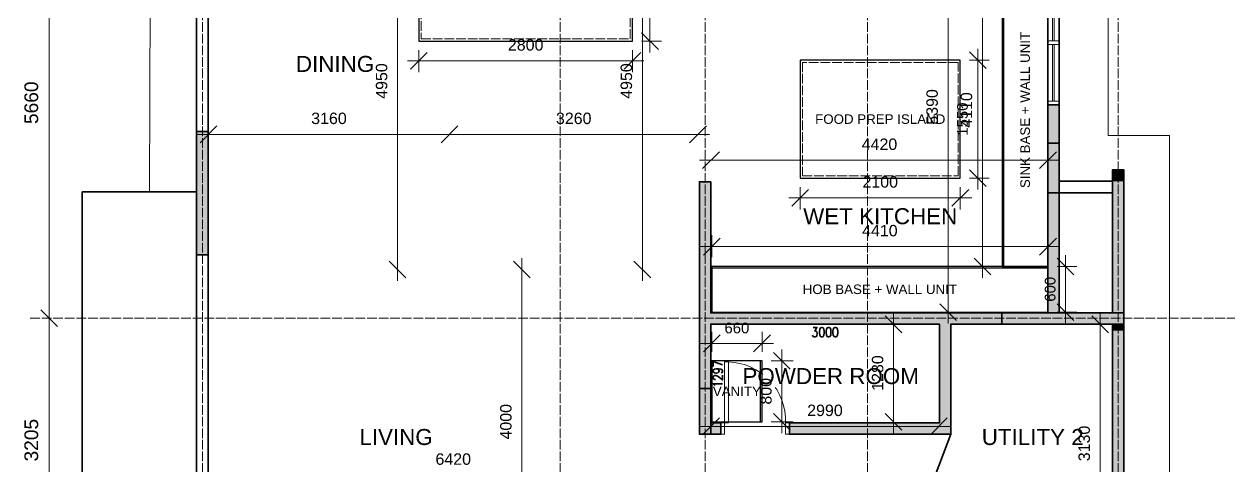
# Model space of a CAD drawing. Header units: millimetres. Extents: x 5 to 415, y 5 to 292.
# Drawn here: x 92.7 to 251.5, y 120.2 to 178.2 of the extents above; entities that cross this region are included whole.
import ezdxf
from ezdxf.enums import TextEntityAlignment as Align

# ---------------------------------------------------------------- set-up
doc = ezdxf.new("R2010")
doc.units = ezdxf.units.MM
doc.linetypes.add('DASHED', pattern=[1.524, 1.27, -0.254])
for name, color, linetype, lineweight in [('A-DOOR', 7, 'CONTINUOUS', 18), ('A-GRID', 8, 'DASHED', 13), ('A-WALL', 250, 'CONTINUOUS', 35), ('A-WALL-FILL', 250, 'CONTINUOUS', 0), ('A-WIND', 7, 'CONTINUOUS', 13), ('I-DIM', 5, 'CONTINUOUS', 13), ('I-JOIN', 6, 'CONTINUOUS', 25), ('I-JOIN-HIDDEN', 6, 'DASHED', 13), ('I-ROOM', 7, 'CONTINUOUS', 13)]:
    doc.layers.add(name, color=color, linetype=linetype, lineweight=lineweight)
doc.styles.get("Standard").update_dxf_attribs({"font": 'arial.ttf'})

msp = doc.modelspace()

# ---------------------------------------------------------------- hatches: boundary and pattern name
at = {"layer": 'A-WALL-FILL', "true_color": 0x4d4d4d}
h = msp.add_hatch(color=7, dxfattribs=at)
h.dxf.hatch_style = 1
h.paths.add_polyline_path([(228.47, 167.62), (226.97, 167.62), (228.47, 162.58), (228.47, 167.62)])
h = msp.add_hatch(color=7, dxfattribs=at)
h.dxf.hatch_style = 1
h.paths.add_polyline_path([(226.97, 167.62), (228.47, 162.58), (226.97, 162.58), (226.97, 167.62)])
h = msp.add_hatch(color=7, dxfattribs=at)
h.dxf.hatch_style = 1
h.paths.add_polyline_path([(116.85, 164.12), (115.35, 164.12), (116.85, 147.92), (116.85, 164.12)])
h = msp.add_hatch(color=7, dxfattribs=at)
h.dxf.hatch_style = 1
h.paths.add_polyline_path([(115.35, 164.12), (116.85, 147.92), (115.35, 147.92), (115.35, 164.12)])
h = msp.add_hatch(color=7, dxfattribs=at)
h.dxf.hatch_style = 1
h.paths.add_polyline_path([(228.47, 162.58), (226.97, 162.58), (228.47, 156.08), (228.47, 162.58)])
h = msp.add_hatch(color=7, dxfattribs=at)
h.dxf.hatch_style = 1
h.paths.add_polyline_path([(226.97, 162.58), (228.47, 156.08), (226.97, 156.08), (226.97, 162.58)])
h = msp.add_hatch(color=7, dxfattribs=at)
h.dxf.hatch_style = 1
h.paths.add_polyline_path([(236.95, 159.08), (235.45, 159.08), (236.95, 157.58), (236.95, 159.08)])
h = msp.add_hatch(color=7, dxfattribs=at)
h.dxf.hatch_style = 1
h.paths.add_polyline_path([(235.45, 159.08), (236.95, 157.58), (235.45, 157.58), (235.45, 159.08)])
h = msp.add_hatch(color=7, dxfattribs=at)
h.dxf.hatch_style = 1
h.paths.add_polyline_path([(182.78, 157.52), (181.28, 157.52), (182.78, 151.82), (182.78, 157.52)])
h = msp.add_hatch(color=7, dxfattribs=at)
h.dxf.hatch_style = 1
h.paths.add_polyline_path([(181.28, 157.52), (182.78, 151.82), (181.28, 151.82), (181.28, 157.52)])
h = msp.add_hatch(color=7, dxfattribs=at)
h.dxf.hatch_style = 1
h.paths.add_polyline_path([(236.95, 157.58), (235.45, 157.58), (236.95, 140.32), (236.95, 157.58)])
h = msp.add_hatch(color=7, dxfattribs=at)
h.dxf.hatch_style = 1
h.paths.add_polyline_path([(235.45, 157.58), (236.95, 140.32), (235.45, 140.32), (235.45, 157.58)])
h = msp.add_hatch(color=7, dxfattribs=at)
h.dxf.hatch_style = 1
h.paths.add_polyline_path([(228.47, 156.08), (226.97, 156.08), (228.47, 140.32), (228.47, 156.08)])
h = msp.add_hatch(color=7, dxfattribs=at)
h.dxf.hatch_style = 1
h.paths.add_polyline_path([(226.97, 156.08), (228.47, 140.32), (226.97, 140.32), (226.97, 156.08)])
h = msp.add_hatch(color=7, dxfattribs=at)
h.dxf.hatch_style = 1
h.paths.add_polyline_path([(182.78, 151.82), (181.28, 151.82), (182.78, 140.3), (182.78, 151.82)])
h = msp.add_hatch(color=7, dxfattribs=at)
h.dxf.hatch_style = 1
h.paths.add_polyline_path([(181.28, 151.82), (182.78, 140.3), (181.28, 140.3), (181.28, 151.82)])
h = msp.add_hatch(color=7, dxfattribs=at)
h.dxf.hatch_style = 1
h.paths.add_polyline_path([(236.95, 140.3), (181.28, 140.3), (236.95, 138.82), (236.95, 140.3)])
h = msp.add_hatch(color=7, dxfattribs=at)
h.dxf.hatch_style = 1
h.paths.add_polyline_path([(181.28, 140.3), (236.95, 138.82), (181.28, 138.82), (181.28, 140.3)])
h = msp.add_hatch(color=7, dxfattribs=at)
h.dxf.hatch_style = 1
h.paths.add_polyline_path([(236.95, 140.32), (220.95, 140.32), (236.95, 138.82), (236.95, 140.32)])
h = msp.add_hatch(color=7, dxfattribs=at)
h.dxf.hatch_style = 1
h.paths.add_polyline_path([(220.95, 140.32), (236.95, 138.82), (220.95, 138.82), (220.95, 140.32)])
h = msp.add_hatch(color=7, dxfattribs=at)
h.dxf.hatch_style = 1
h.paths.add_polyline_path([(236.95, 140.32), (226.97, 140.32), (236.95, 140.3), (236.95, 140.32)])
h = msp.add_hatch(color=7, dxfattribs=at)
h.dxf.hatch_style = 1
h.paths.add_polyline_path([(226.97, 140.32), (236.95, 140.3), (226.97, 140.3), (226.97, 140.32)])
h = msp.add_hatch(color=7, dxfattribs=at)
h.dxf.hatch_style = 1
h.paths.add_polyline_path([(182.78, 138.82), (181.28, 138.82), (182.78, 125.86), (182.78, 138.82)])
h = msp.add_hatch(color=7, dxfattribs=at)
h.dxf.hatch_style = 1
h.paths.add_polyline_path([(181.28, 138.82), (182.78, 125.86), (181.28, 125.86), (181.28, 138.82)])
h = msp.add_hatch(color=7, dxfattribs=at)
h.dxf.hatch_style = 1
h.paths.add_polyline_path([(214.27, 138.82), (212.77, 138.82), (214.27, 125.86), (214.27, 138.82)])
h = msp.add_hatch(color=7, dxfattribs=at)
h.dxf.hatch_style = 1
h.paths.add_polyline_path([(212.77, 138.82), (214.27, 125.86), (212.77, 125.86), (212.77, 138.82)])
h = msp.add_hatch(color=7, dxfattribs=at)
h.dxf.hatch_style = 1
h.paths.add_polyline_path([(236.95, 138.82), (235.45, 138.82), (236.95, 138.06), (236.95, 138.82)])
h = msp.add_hatch(color=7, dxfattribs=at)
h.dxf.hatch_style = 1
h.paths.add_polyline_path([(235.45, 138.82), (236.95, 138.06), (235.45, 138.06), (235.45, 138.82)])
h = msp.add_hatch(color=7, dxfattribs=at)
h.dxf.hatch_style = 1
h.paths.add_polyline_path([(236.95, 138.06), (235.45, 138.06), (236.95, 111.39), (236.95, 138.06)])
h = msp.add_hatch(color=7, dxfattribs=at)
h.dxf.hatch_style = 1
h.paths.add_polyline_path([(235.45, 138.06), (236.95, 111.39), (235.45, 111.39), (235.45, 138.06)])
h = msp.add_hatch(color=7, dxfattribs=at)
h.dxf.hatch_style = 1
h.paths.add_polyline_path([(181.28, 124.36), (182.78, 124.36), (181.28, 130.36), (181.28, 124.36)])
h = msp.add_hatch(color=7, dxfattribs=at)
h.dxf.hatch_style = 1
h.paths.add_polyline_path([(182.78, 124.36), (181.28, 130.36), (182.78, 130.36), (182.78, 124.36)])
h = msp.add_hatch(color=7, dxfattribs=at)
h.dxf.hatch_style = 1
h.paths.add_polyline_path([(184.08, 125.86), (181.28, 125.86), (184.08, 124.36), (184.08, 125.86)])
h = msp.add_hatch(color=7, dxfattribs=at)
h.dxf.hatch_style = 1
h.paths.add_polyline_path([(181.28, 125.86), (184.08, 124.36), (181.28, 124.36), (181.28, 125.86)])
h = msp.add_hatch(color=7, dxfattribs=at)
h.dxf.hatch_style = 1
h.paths.add_polyline_path([(214.27, 125.86), (193.08, 125.86), (214.27, 124.36), (214.27, 125.86)])
h = msp.add_hatch(color=7, dxfattribs=at)
h.dxf.hatch_style = 1
h.paths.add_polyline_path([(193.08, 125.86), (214.27, 124.36), (193.08, 124.36), (193.08, 125.86)])

# ---------------------------------------------------------------- linework, layer by layer
at = {"layer": 'A-DOOR'}
for points in [[(228.47, 191.63), (228.47, 167.62), (226.97, 167.62), (226.97, 191.63), (228.47, 191.63)], [(227.61, 176.04), (227.61, 183.21)], [(227.81, 176.04), (227.81, 183.21)], [(228.47, 175.54), (228.47, 176.04), (226.97, 176.04), (226.97, 175.54), (228.47, 175.54)], [(227.61, 168.12), (227.61, 175.54)], [(227.81, 168.12), (227.81, 175.54)], [(228.47, 167.62), (228.47, 168.12), (226.97, 168.12), (226.97, 167.62), (228.47, 167.62)], [(184.58, 125.86), (185.08, 125.86), (185.08, 133.86), (184.58, 133.86), (184.58, 125.86)], [(189.6, 132.22), (189.34, 132.42), (188.7, 132.84), (188.02, 133.18), (187.32, 133.46), (186.58, 133.66), (185.84, 133.8), (185.08, 133.86)], [(192.58, 125.86), (192.56, 126.62), (192.48, 127.38), (192.32, 128.12), (192.1, 128.84), (191.78, 129.54), (191.42, 130.22), (191.24, 130.48)], [(184.08, 124.36), (184.58, 124.36), (184.58, 125.86), (184.08, 125.86), (184.08, 124.36)], [(192.58, 124.36), (193.08, 124.36), (193.08, 125.86), (192.58, 125.86), (192.58, 124.36)]]:
    msp.add_lwpolyline(points, dxfattribs=at)
at = {"layer": 'A-GRID'}
for p, q in [((116.1, 37), (116.1, 272)), ((163.04, 37), (163.04, 272)), ((182.04, 37), (182.04, 272)), ((203.34, 37), (203.34, 272)), ((236.2, 37), (236.2, 272)), ((93.5, 139.6), (251.5, 139.6))]:
    msp.add_line(p, q, dxfattribs=at)
at = {"layer": 'A-WALL'}
for points in [[(226.97, 191.63), (228.47, 191.63), (228.47, 167.62), (226.97, 167.62), (226.97, 191.63)], [(115.35, 164.12), (116.85, 164.12), (116.85, 179.13), (115.35, 179.13), (115.35, 164.12)], [(235.45, 157.58), (235.45, 159.08), (236.95, 159.08), (236.95, 138.06), (235.45, 138.06), (235.45, 138.82), (214.27, 138.82), (214.27, 124.36), (212.77, 124.36), (193.08, 124.36), (193.08, 125.86), (212.77, 125.86), (212.77, 138.82), (182.78, 138.82), (182.78, 125.86), (184.08, 125.86), (184.08, 124.36), (181.28, 124.36), (181.28, 157.52), (182.78, 157.52), (182.78, 151.82), (182.78, 140.3), (226.97, 140.3), (226.97, 167.62)], [(228.47, 157.58), (228.47, 167.62)], [(116.85, 147.92), (115.35, 147.92), (115.35, 164.12), (116.85, 164.12), (116.85, 147.92)], [(228.47, 162.58), (228.47, 156.08), (226.97, 156.08), (226.97, 162.58), (228.47, 162.58)], [(235.45, 157.58), (228.47, 157.58), (228.47, 140.32), (235.45, 140.32), (235.45, 157.58)], [(228.47, 156.08), (235.45, 156.08), (235.45, 157.58), (228.47, 157.58), (228.47, 156.08)], [(100.35, 107.89), (115.35, 107.89), (115.35, 156.18), (100.35, 156.18), (100.35, 107.89)], [(116.85, 116.13), (115.35, 116.13), (115.35, 147.92), (116.85, 147.92), (116.85, 116.13)], [(236.95, 140.32), (220.95, 140.32), (220.95, 138.82), (236.95, 138.82), (236.95, 140.32)], [(196.22, 138.4), (196.7, 138.4), (196.44, 137.92), (196.58, 137.92), (196.66, 137.86), (196.7, 137.8), (196.74, 137.62), (196.74, 137.5), (196.7, 137.32), (196.62, 137.2), (196.48, 137.14), (196.34, 137.14), (196.22, 137.2), (196.16, 137.26), (196.12, 137.38)], [(197.28, 138.4), (197.16, 138.34), (197.06, 138.16), (197.02, 137.86), (197.02, 137.68), (197.06, 137.38), (197.16, 137.2), (197.28, 137.14), (197.38, 137.14), (197.5, 137.2), (197.6, 137.38), (197.64, 137.68), (197.64, 137.86), (197.6, 138.16), (197.5, 138.34), (197.38, 138.4), (197.28, 138.4)], [(198.18, 138.4), (198.04, 138.34), (197.96, 138.16), (197.92, 137.86), (197.92, 137.68), (197.96, 137.38), (198.04, 137.2), (198.18, 137.14), (198.26, 137.14), (198.4, 137.2), (198.5, 137.38), (198.54, 137.68), (198.54, 137.86), (198.5, 138.16), (198.4, 138.34), (198.26, 138.4), (198.18, 138.4)], [(199.08, 138.4), (198.94, 138.34), (198.84, 138.16), (198.8, 137.86), (198.8, 137.68), (198.84, 137.38), (198.94, 137.2), (199.08, 137.14), (199.16, 137.14), (199.3, 137.2), (199.38, 137.38), (199.42, 137.68), (199.42, 137.86), (199.38, 138.16), (199.3, 138.34), (199.16, 138.4), (199.08, 138.4)], [(235.45, 100.89), (235.45, 106.79), (234.15, 106.79), (234.15, 108.29), (235.45, 108.29), (235.45, 138.06), (236.95, 138.06), (236.95, 100.89), (235.45, 100.89)], [(183.08, 133.28), (183.08, 133.9), (184.32, 133.46)], [(183.5, 132.96), (183.68, 132.92), (183.8, 132.84), (183.86, 132.7), (183.86, 132.66), (183.8, 132.52), (183.68, 132.44), (183.5, 132.38), (183.44, 132.38), (183.26, 132.44), (183.14, 132.52), (183.08, 132.66), (183.08, 132.7), (183.14, 132.84), (183.26, 132.92), (183.5, 132.96), (183.8, 132.96), (184.08, 132.92), (184.26, 132.84), (184.32, 132.7), (184.32, 132.6), (184.26, 132.48), (184.14, 132.44)], [(183.38, 131.54), (183.32, 131.54), (183.2, 131.58), (183.14, 131.62), (183.08, 131.72), (183.08, 131.9), (183.14, 131.98), (183.2, 132.02), (183.32, 132.08), (183.44, 132.08), (183.56, 132.02), (183.74, 131.94), (184.32, 131.5), (184.32, 132.12)], [(181.28, 124.36), (181.28, 130.36), (182.78, 130.36), (182.78, 124.36), (181.28, 124.36)], [(183.32, 130.78), (183.26, 130.86), (183.08, 131), (184.32, 131)], [(208.81, 108.29), (211.37, 116.76), (212.09, 116.74), (210.99, 117.7), (211.71, 117.68), (214.27, 124.36)]]:
    msp.add_lwpolyline(points, dxfattribs=at)
at = {"layer": 'A-WIND'}
for points in [[(118.35, 244.64), (118.35, 206.67), (115.35, 206.67), (109.35, 206.67), (109.17, 156.18), (115.35, 156.18)], [(236.95, 111.39), (242.95, 111.39), (242.95, 157.58), (242.95, 163.58), (234.91, 163.58), (234.91, 209.47), (228.47, 209.47)]]:
    msp.add_lwpolyline(points, dxfattribs=at)
at = {"layer": 'I-DIM'}
for p, q in [((96, 138.1), (96, 197.7)), ((218.4, 144.9), (218.4, 189)), ((174.8, 174.5), (174.8, 186.5)), ((175.9, 174.9), (173.7, 177.1)), ((144.5, 174.8), (144.5, 171.9)), ((172.5, 174.8), (172.5, 171.9)), ((173.7, 176), (176.3, 176)), ((217.8, 156.5), (217.8, 175)), ((143, 173.4), (174, 173.4)), ((143.4, 172.3), (145.6, 174.5)), ((171.4, 172.3), (173.6, 174.5)), ((218.9, 172.4), (216.7, 174.6)), ((216.7, 173.5), (219.3, 173.5)), ((218.9, 156.9), (216.7, 159.1)), ((216.7, 158), (219.3, 158)), ((193.4, 154.3), (195.6, 156.5)), ((194.5, 156.8), (194.5, 153.9)), ((214.4, 154.3), (216.6, 156.5)), ((215.5, 156.8), (215.5, 153.9)), ((193, 155.4), (217, 155.4)), ((181.8, 147.9), (184, 150.1)), ((182.9, 147.6), (182.9, 150.5)), ((225.9, 147.9), (228.1, 150.1)), ((227, 147.6), (227, 150.5)), ((181.4, 149), (228.5, 149)), ((229.3, 138.9), (229.3, 147.9)), ((219.8, 146.4), (216.9, 146.4)), ((219.5, 145.3), (217.3, 147.5)), ((230.4, 145.3), (228.2, 147.5)), ((228.2, 146.4), (230.8, 146.4)), ((230.4, 139.3), (228.2, 141.5)), ((97.1, 138.5), (94.9, 140.7)), ((97.1, 138.5), (94.9, 140.7)), ((96, 106.05), (96, 141.1)), ((228.2, 140.4), (230.8, 140.4)), ((181.8, 135.2), (184, 137.4)), ((182.9, 135.2), (182.9, 137.8)), ((188.4, 135.2), (190.6, 137.4)), ((189.5, 135.2), (189.5, 137.8)), ((181.4, 136.3), (191, 136.3)), ((193.2, 132.9), (191, 135.1)), ((192.1, 124.5), (192.1, 135.5)), ((190.7, 134), (193.6, 134)), ((193.2, 124.9), (191, 127.1)), ((190.7, 126), (193.6, 126))]:
    msp.add_line(p, q, dxfattribs=at)
at = {"layer": 'I-DIM', "color": 5}
for p, q in [((141.7, 144.5), (141.7, 197)), ((173.8, 144.5), (173.8, 197)), ((213.9, 138.9), (213.9, 195.8)), ((115.4, 163.75), (150, 163.75)), ((115.8, 162.65), (118, 164.85)), ((147, 163.75), (182.6, 163.75)), ((147.4, 162.65), (149.6, 164.85)), ((147.4, 162.65), (149.6, 164.85)), ((180, 162.65), (182.2, 164.85)), ((181.7, 159.25), (183.9, 161.45)), ((225.9, 159.25), (228.1, 161.45)), ((181.3, 160.35), (228.5, 160.35)), ((142.8, 144.9), (140.6, 147.1)), ((159.1, 144.9), (156.9, 147.1)), ((158, 104.5), (158, 147.5)), ((174.9, 144.9), (172.7, 147.1)), ((215, 139.3), (212.8, 141.5)), ((207.85, 137.7), (205.65, 139.9)), ((206.75, 124.5), (206.75, 140.3)), ((234.95, 137.7), (232.75, 139.9)), ((233.85, 106), (233.85, 140.3)), ((207.85, 124.9), (205.65, 127.1)), ((181.7, 124.3), (183.9, 126.5)), ((211.6, 124.3), (213.8, 126.5)), ((181.3, 125.4), (214.2, 125.4))]:
    msp.add_line(p, q, dxfattribs=at)
at = {"layer": 'I-JOIN'}
for p, q in [((221.2, 146.4), (221.2, 187.5)), ((182.9, 146.2), (227, 146.2)), ((189.3, 126), (189.3, 134))]:
    msp.add_line(p, q, dxfattribs=at)
for points in [[(221, 146.4), (227, 146.4), (227, 187.5), (221, 187.5)], [(144.5, 176), (172.5, 176), (172.5, 185), (144.5, 185)], [(194.5, 158), (215.5, 158), (215.5, 173.5), (194.5, 173.5)], [(182.9, 140.4), (227, 140.4), (227, 146.4), (182.9, 146.4)], [(182.9, 126), (189.5, 126), (189.5, 134), (182.9, 134)]]:
    msp.add_lwpolyline(points, close=True, dxfattribs=at)
at = {"layer": 'I-JOIN-HIDDEN'}
for points in [[(144.8, 176.3), (172.2, 176.3), (172.2, 184.7), (144.8, 184.7)], [(194.8, 158.3), (215.2, 158.3), (215.2, 173.2), (194.8, 173.2)]]:
    msp.add_lwpolyline(points, close=True, dxfattribs=at)

# ---------------------------------------------------------------- texts
at = {"layer": 'I-DIM'}
for s, height, p in [('2800', 1.5, (158.5, 174.3)), ('2100', 1.5, (205, 156.3)), ('4410', 1.5, (204.95, 149.9)), ('660', 1.4, (186.2, 137.2))]:
    msp.add_text(s, height=height, dxfattribs=at).set_placement(p, align=Align.BOTTOM_CENTER)
at = {"layer": 'I-DIM', "color": 5}
for s, p in [('4950', (140.8, 170.75)), ('4950', (172.9, 170.75)), ('5390', (213, 167.35)), ('1280', (205.85, 132.4)), ('4000', (157.1, 126)), ('3130', (232.95, 123.15))]:
    msp.add_text(s, height=1.5, rotation=90, dxfattribs=at).set_placement(p, align=Align.BOTTOM_CENTER)
at = {"layer": 'I-DIM'}
for s, height, p in [('5660', 1.8, (95.1, 167.9)), ('4110', 1.5, (217.5, 166.95)), ('1550', 1.4, (216.9, 165.75)), ('600', 1.4, (228.4, 143.4)), ('800', 1.5, (191.2, 130)), ('3205', 1.8, (95.1, 123.58))]:
    msp.add_text(s, height=height, rotation=90, dxfattribs=at).set_placement(p, align=Align.BOTTOM_CENTER)
at = {"layer": 'I-DIM', "color": 5}
for s, p in [('3160', (132.7, 164.65)), ('3260', (164.8, 164.65)), ('4420', (204.9, 161.25)), ('2990', (197.75, 126.3)), ('6420', (149, 119.9))]:
    msp.add_text(s, height=1.5, dxfattribs=at).set_placement(p, align=Align.BOTTOM_CENTER)
at = {"layer": 'I-JOIN'}
msp.add_text('SINK BASE + WALL UNIT', height=1.25, rotation=90, dxfattribs=at).set_placement((224, 166.95), align=Align.MIDDLE_CENTER)
for s, p in [('FOOD PREP ISLAND', (205, 165.75)), ('HOB BASE + WALL UNIT', (204.95, 143.4)), ('VANITY', (186.2, 130))]:
    msp.add_text(s, height=1.25, dxfattribs=at).set_placement(p, align=Align.MIDDLE_CENTER)
at = {"layer": 'I-ROOM'}
for s, p in [('DINING', (133.5, 173)), ('WET KITCHEN', (205, 153)), ('POWDER ROOM', (198.5, 132)), ('LIVING', (141.5, 124)), ('UTILITY 2', (225, 124))]:
    msp.add_text(s, height=2.1, dxfattribs=at).set_placement(p, align=Align.MIDDLE_CENTER)

doc.saveas('drawing.dxf')
